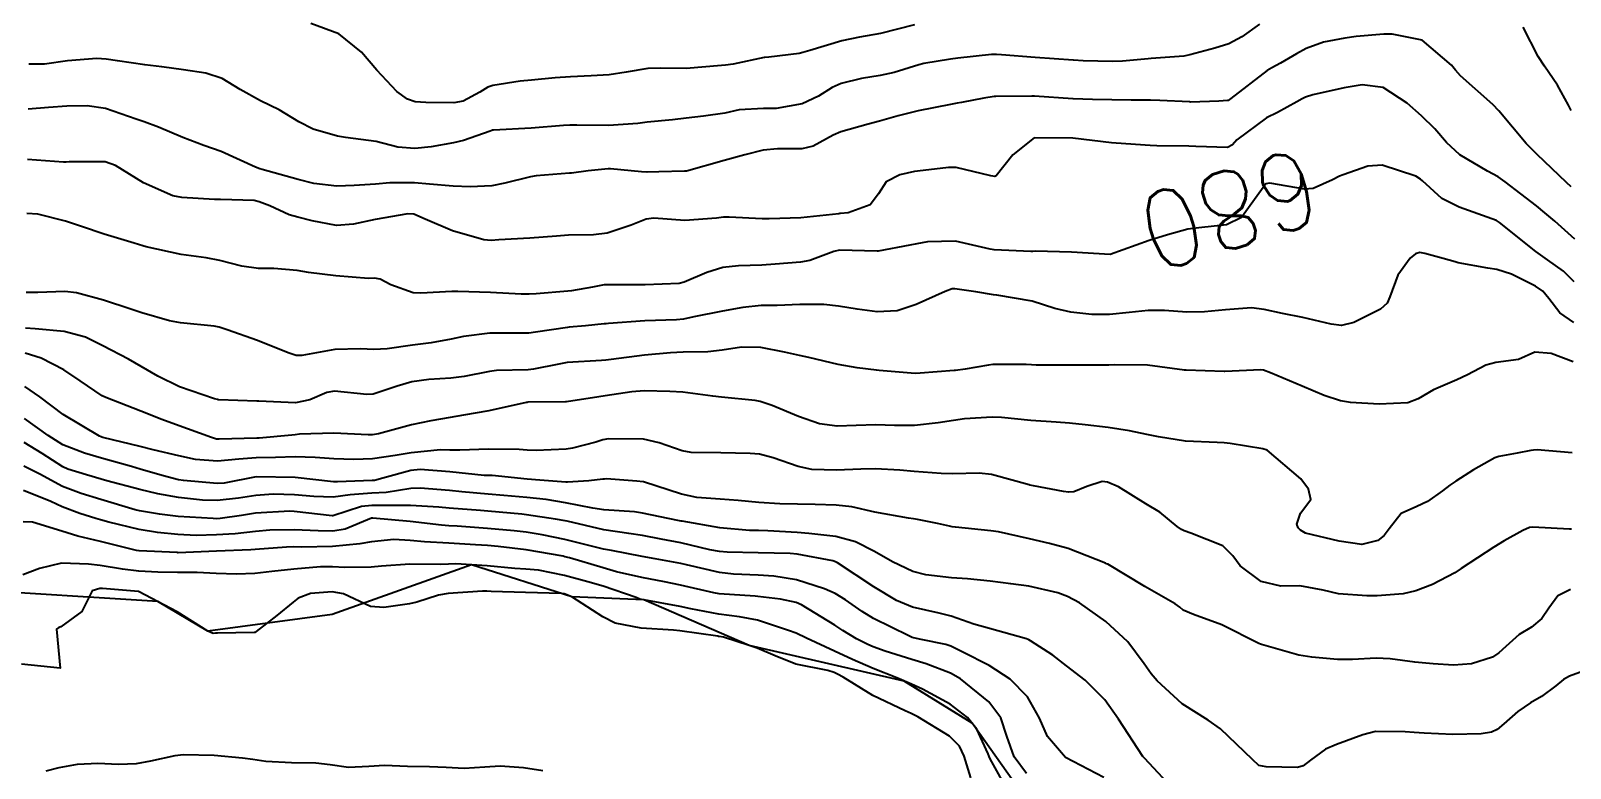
# Model space of a CAD drawing. Header units: metres. Extents: x 292545 to 299085, y 7450245 to 7463078.
# Drawn here: x 294825.5 to 294905.1, y 7462820.6 to 7462858.7 of the extents above; entities that cross this region are included whole.
import ezdxf
from ezdxf.enums import TextEntityAlignment as Align

# ---------------------------------------------------------------- set-up
doc = ezdxf.new("R2010")
doc.units = ezdxf.units.M
for name, color, linetype in [('Cotas', 45, 'Continuous'), ('Curvas de Nivel 1m', 11, 'Continuous'), ('Curvas de Nivel 5m', 15, 'Continuous'), ('Hidrografia', 140, 'Continuous')]:
    doc.layers.add(name, color=color, linetype=linetype)
doc.styles.add('Style-STANDARD', font='STANDARD.shx')

msp = doc.modelspace()

# ---------------------------------------------------------------- linework, layer by layer
at = {"layer": 'Curvas de Nivel 1m', "flags": 128}
for points, elevation in [([(294905.103, 7462850.645), (294904.86, 7462850.867), (294903.344, 7462852.324), (294902.777, 7462852.896), (294901.37, 7462854.578), (294901.052, 7462854.913), (294899.388, 7462856.394), (294899.131, 7462856.675), (294898.917, 7462856.937), (294897.412, 7462858.222), (294895.845, 7462858.547), (294895.416, 7462858.538), (294893.991, 7462858.417), (294893.413, 7462858.329), (294892.301, 7462858.126), (294891.404, 7462857.798), (294890.916, 7462857.52), (294890.081, 7462857.043), (294889.631, 7462856.807), (294889.389, 7462856.653), (294887.512, 7462855.215), (294887.373, 7462855.112), (294887.347, 7462855.106), (294886.901, 7462855.085), (294885.44, 7462855.031), (294885.372, 7462855.034), (294883.845, 7462855.115), (294883.373, 7462855.134), (294882.373, 7462855.135), (294881.373, 7462855.14), (294880.373, 7462855.16), (294879.373, 7462855.19), (294879.352, 7462855.191), (294877.375, 7462855.33), (294877.23, 7462855.337), (294875.375, 7462855.326), (294875.278, 7462855.317), (294874.757, 7462855.226), (294873.595, 7462855.014), (294873.37, 7462854.97), (294873.025, 7462854.901), (294871.366, 7462854.584), (294870.317, 7462854.327), (294869.36, 7462854.048), (294868.768, 7462853.887), (294867.355, 7462853.5), (294866.971, 7462853.316), (294865.928, 7462852.748), (294865.342, 7462852.622), (294864.088, 7462852.606), (294863.345, 7462852.538), (294862.4, 7462852.311), (294861.339, 7462852.007), (294859.393, 7462851.468), (294859.333, 7462851.461), (294859.286, 7462851.458), (294857.952, 7462851.424), (294857.355, 7462851.408), (294857.333, 7462851.41), (294857.068, 7462851.434), (294855.463, 7462851.586), (294855.334, 7462851.581), (294854.296, 7462851.47), (294853.445, 7462851.365), (294853.331, 7462851.353), (294851.612, 7462851.214), (294851.328, 7462851.169), (294849.999, 7462850.843), (294849.32, 7462850.7), (294848.214, 7462850.646), (294847.32, 7462850.684), (294846.103, 7462850.78), (294845.322, 7462850.856), (294844.058, 7462850.853), (294843.321, 7462850.791), (294842.218, 7462850.712), (294841.319, 7462850.683), (294840.129, 7462850.824), (294839.324, 7462851.023), (294837.45, 7462851.55), (294837.332, 7462851.583), (294837.104, 7462851.672), (294835.341, 7462852.469), (294834.433, 7462852.793), (294833.348, 7462853.199), (294832.105, 7462853.732), (294831.356, 7462854.007), (294830.947, 7462854.154), (294829.362, 7462854.69), (294828.42, 7462854.831), (294827.368, 7462854.814), (294826.42, 7462854.746), (294825.366, 7462854.661)], 682), ([(294889, 7462859.056), (294888.082, 7462858.401), (294887.407, 7462858.047), (294886.684, 7462857.807), (294885.398, 7462857.463), (294885.092, 7462857.409), (294883.395, 7462857.276), (294883.248, 7462857.269), (294881.925, 7462857.142), (294881.393, 7462857.119), (294879.893, 7462857.165), (294879.393, 7462857.189), (294879.372, 7462857.191), (294877.404, 7462857.334), (294875.661, 7462857.472), (294875.406, 7462857.491), (294875.14, 7462857.489), (294873.404, 7462857.302), (294873.028, 7462857.246), (294871.65, 7462857.016), (294871.398, 7462856.954), (294870.121, 7462856.553), (294869.39, 7462856.397), (294868.432, 7462856.255), (294867.383, 7462855.994), (294866.914, 7462855.783), (294866.203, 7462855.328), (294865.369, 7462854.932), (294864.019, 7462854.701), (294863.366, 7462854.703), (294862.115, 7462854.623), (294861.364, 7462854.454), (294860.267, 7462854.302), (294859.361, 7462854.194), (294858.662, 7462854.115), (294857.358, 7462853.986), (294856.875, 7462853.918), (294855.357, 7462853.813), (294853.719, 7462853.837), (294853.356, 7462853.834), (294853.028, 7462853.812), (294851.355, 7462853.68), (294849.407, 7462853.583), (294849.353, 7462853.571), (294849.32, 7462853.563), (294849.234, 7462853.531), (294847.853, 7462853.04), (294847.347, 7462852.917), (294846.193, 7462852.712), (294845.343, 7462852.625), (294844.46, 7462852.699), (294843.347, 7462852.991), (294841.759, 7462853.206), (294841.349, 7462853.26), (294840.091, 7462853.633), (294839.357, 7462854.014), (294838.342, 7462854.635), (294837.367, 7462855.095), (294836.322, 7462855.681), (294835.381, 7462856.241), (294834.553, 7462856.53), (294833.388, 7462856.704), (294832.275, 7462856.846), (294831.391, 7462856.962), (294829.986, 7462857.162), (294829.395, 7462857.255), (294828.911, 7462857.28), (294827.397, 7462857.155), (294826.202, 7462856.995), (294825.395, 7462856.982)], 683), ([(294871.17, 7462859.014), (294869.416, 7462858.577), (294868.331, 7462858.384), (294867.412, 7462858.199), (294865.765, 7462857.693), (294865.405, 7462857.583), (294865.201, 7462857.546), (294863.639, 7462857.358), (294863.428, 7462857.334), (294863.402, 7462857.327), (294861.791, 7462856.982), (294861.396, 7462856.939), (294859.979, 7462856.816), (294859.393, 7462856.757), (294858.032, 7462856.784), (294857.393, 7462856.765), (294856.261, 7462856.571), (294855.388, 7462856.433), (294854.464, 7462856.387), (294853.386, 7462856.342), (294852.597, 7462856.276), (294851.383, 7462856.17), (294850.788, 7462856.103), (294849.378, 7462855.886), (294849.112, 7462855.797), (294848.699, 7462855.537), (294847.838, 7462855.076), (294847.367, 7462854.988), (294845.919, 7462855.013), (294845.368, 7462855.035), (294844.966, 7462855.174), (294844.413, 7462855.584), (294843.389, 7462856.671), (294842.591, 7462857.608), (294841.412, 7462858.551), (294839.97, 7462859.082)], 684), ([(294905.1, 7462854.594), (294904.974, 7462854.866), (294904.406, 7462855.897), (294903.724, 7462856.885), (294903.4, 7462857.392), (294902.616, 7462858.898)], 683), ([(294905.289, 7462847.951), (294904.26, 7462848.876), (294903.736, 7462849.313), (294903.311, 7462849.662), (294901.689, 7462850.906), (294901.327, 7462851.16), (294900.788, 7462851.458), (294899.343, 7462852.299), (294898.659, 7462852.94), (294898.062, 7462853.652), (294897.367, 7462854.326), (294896.63, 7462854.967), (294895.381, 7462855.791), (294894.309, 7462855.923), (294893.38, 7462855.758), (294891.753, 7462855.401), (294891.375, 7462855.284), (294891.201, 7462855.206), (294890.927, 7462855.034), (294889.929, 7462854.483), (294889.365, 7462854.212), (294887.823, 7462853.073), (294887.597, 7462852.828), (294887.347, 7462852.689), (294885.708, 7462852.736), (294885.348, 7462852.751), (294883.694, 7462852.77), (294883.348, 7462852.782), (294881.591, 7462852.905), (294881.35, 7462852.925), (294879.353, 7462853.17), (294877.353, 7462853.19), (294876.244, 7462852.302), (294875.39, 7462851.219), (294875.323, 7462851.18), (294875.108, 7462851.222), (294873.329, 7462851.656), (294872.927, 7462851.648), (294871.326, 7462851.461), (294871.16, 7462851.437), (294870.407, 7462851.279), (294869.701, 7462850.904), (294869.313, 7462850.293), (294868.875, 7462849.727), (294867.742, 7462849.306), (294867.341, 7462849.271), (294867.303, 7462849.269), (294867.251, 7462849.259), (294865.3, 7462849.054), (294863.657, 7462848.999), (294863.299, 7462849.005), (294861.591, 7462849.087), (294861.3, 7462849.076), (294860.943, 7462849.029), (294859.298, 7462848.911), (294857.7, 7462849.025), (294857.298, 7462848.982), (294856.528, 7462848.674), (294855.291, 7462848.253), (294854.582, 7462848.175), (294853.29, 7462848.159), (294852.673, 7462848.102), (294851.288, 7462847.99), (294849.684, 7462847.921), (294849.286, 7462847.886), (294848.91, 7462847.911), (294847.291, 7462848.372), (294845.875, 7462848.986), (294845.3, 7462849.245), (294844.989, 7462849.264), (294843.297, 7462848.962), (294842.177, 7462848.728), (294841.293, 7462848.651), (294840.042, 7462848.886), (294839.297, 7462849.078), (294838.856, 7462849.204), (294837.849, 7462849.662), (294837.306, 7462849.884), (294837.038, 7462849.941), (294835.308, 7462849.996), (294834.999, 7462850.003), (294833.309, 7462850.095), (294832.844, 7462850.191), (294831.32, 7462850.85), (294829.868, 7462851.755), (294829.335, 7462851.947), (294827.482, 7462851.935), (294827.334, 7462851.926), (294827.195, 7462851.931), (294825.336, 7462852.069)], 681), ([(294905.241, 7462843.639), (294904.516, 7462844.142), (294903.949, 7462844.88), (294903.633, 7462845.261), (294903.259, 7462845.523), (294902.027, 7462846.141), (294901.268, 7462846.375), (294900.799, 7462846.448), (294899.271, 7462846.73), (294899.11, 7462846.771), (294898.494, 7462846.942), (294897.543, 7462847.213), (294897.286, 7462847.255), (294897.056, 7462847.191), (294896.788, 7462846.965), (294896.15, 7462846.091), (294895.739, 7462844.975), (294895.591, 7462844.635), (294895.246, 7462844.324), (294893.879, 7462843.64), (294893.238, 7462843.481), (294892.705, 7462843.549), (294891.242, 7462843.906), (294890.184, 7462844.1), (294889.246, 7462844.314), (294888.578, 7462844.392), (294887.245, 7462844.292), (294886.15, 7462844.184), (294885.244, 7462844.178), (294884.096, 7462844.26), (294883.244, 7462844.269), (294882.268, 7462844.159), (294881.242, 7462844.051), (294880.341, 7462844.06), (294879.243, 7462844.172), (294878.427, 7462844.364), (294877.248, 7462844.745), (294875.422, 7462845.047), (294875.251, 7462845.069), (294874.33, 7462845.229), (294873.255, 7462845.387), (294873.12, 7462845.377), (294872.756, 7462845.247), (294871.246, 7462844.568), (294870.279, 7462844.243), (294869.242, 7462844.192), (294868.209, 7462844.335), (294867.245, 7462844.484), (294866.487, 7462844.563), (294865.245, 7462844.568), (294864.071, 7462844.526), (294863.244, 7462844.516), (294862.289, 7462844.42), (294861.241, 7462844.22), (294859.765, 7462843.929), (294859.237, 7462843.818), (294858.868, 7462843.783), (294857.236, 7462843.727), (294855.362, 7462843.586), (294855.234, 7462843.575), (294855.129, 7462843.566), (294854.159, 7462843.471), (294853.315, 7462843.396), (294853.232, 7462843.384), (294851.583, 7462843.143), (294851.229, 7462843.098), (294850.812, 7462843.09), (294849.229, 7462843.096), (294847.853, 7462842.918), (294847.225, 7462842.776), (294846.198, 7462842.585), (294845.222, 7462842.465), (294843.912, 7462842.282), (294843.219, 7462842.243), (294842.54, 7462842.286), (294841.219, 7462842.249), (294839.505, 7462841.935), (294839.216, 7462841.931), (294838.794, 7462842.077), (294837.223, 7462842.703), (294835.644, 7462843.271), (294835.23, 7462843.405), (294834.983, 7462843.446), (294833.232, 7462843.616), (294832.667, 7462843.726), (294831.239, 7462844.134), (294830.664, 7462844.324), (294829.248, 7462844.793), (294827.861, 7462845.174), (294827.255, 7462845.248), (294825.867, 7462845.19), (294825.254, 7462845.184)], 679), ([(294905.214, 7462841.602), (294904.063, 7462842.035), (294903.221, 7462842.11), (294902.382, 7462841.732), (294901.213, 7462841.577), (294900.697, 7462841.431), (294899.747, 7462840.932), (294899.2, 7462840.683), (294897.981, 7462840.166), (294897.19, 7462839.693), (294896.665, 7462839.489), (294895.187, 7462839.416), (294893.702, 7462839.516), (294893.189, 7462839.592), (294892.338, 7462839.872), (294891.196, 7462840.359), (294889.57, 7462841.046), (294889.205, 7462841.18), (294889.06, 7462841.198), (294887.203, 7462841.112), (294887.171, 7462841.113), (294885.204, 7462841.172), (294885.124, 7462841.181), (294883.208, 7462841.437), (294881.523, 7462841.453), (294881.216, 7462841.433), (294880.939, 7462841.43), (294879.216, 7462841.443), (294877.449, 7462841.43), (294877.215, 7462841.446), (294876.941, 7462841.477), (294875.215, 7462841.468), (294874.993, 7462841.444), (294873.781, 7462841.234), (294873.282, 7462841.169), (294873.212, 7462841.164), (294871.458, 7462841.017), (294871.209, 7462841.014), (294869.339, 7462841.161), (294869.211, 7462841.173), (294868.213, 7462841.3), (294867.215, 7462841.477), (294865.715, 7462841.83), (294865.219, 7462841.938), (294864.458, 7462842.11), (294863.223, 7462842.356), (294862.222, 7462842.374), (294861.221, 7462842.218), (294860.488, 7462842.129), (294859.22, 7462842.1), (294858.557, 7462842.079), (294857.218, 7462841.955), (294855.495, 7462841.735), (294855.215, 7462841.703), (294854.993, 7462841.684), (294853.214, 7462841.568), (294853.137, 7462841.557), (294852.784, 7462841.484), (294851.484, 7462841.222), (294851.208, 7462841.198), (294849.571, 7462841.161), (294849.207, 7462841.115), (294847.9, 7462840.845), (294847.201, 7462840.763), (294846.065, 7462840.697), (294845.198, 7462840.575), (294844.426, 7462840.35), (294843.188, 7462839.942), (294842.872, 7462839.919), (294841.19, 7462840.089), (294840.791, 7462840.024), (294839.916, 7462839.639), (294839.181, 7462839.496), (294837.28, 7462839.571), (294837.182, 7462839.578), (294835.223, 7462839.649), (294835.183, 7462839.652), (294835.15, 7462839.658), (294835, 7462839.693), (294833.192, 7462840.32), (294832.065, 7462840.866), (294831.209, 7462841.372), (294830.543, 7462841.747), (294829.22, 7462842.443), (294828.328, 7462842.877), (294827.227, 7462843.176), (294825.722, 7462843.311), (294825.228, 7462843.355)], 678), ([(294905.163, 7462836.913), (294903.343, 7462837.065), (294903.165, 7462837.053), (294903.025, 7462837.031), (294902.321, 7462836.898), (294901.358, 7462836.71), (294901.159, 7462836.642), (294900.053, 7462836.023), (294899.141, 7462835.45), (294898.837, 7462835.244), (294898.451, 7462834.947), (294897.684, 7462834.397), (294897.125, 7462834.139), (294896.324, 7462833.765), (294895.699, 7462832.974), (294895.448, 7462832.638), (294895.107, 7462832.371), (294894.291, 7462832.178), (294893.106, 7462832.345), (294891.383, 7462832.754), (294891.112, 7462832.919), (294890.998, 7462833.031), (294890.925, 7462833.222), (294891.12, 7462833.786), (294891.651, 7462834.502), (294891.537, 7462835.026), (294891.141, 7462835.563), (294889.399, 7462837.048), (294889.164, 7462837.119), (294887.475, 7462837.385), (294887.166, 7462837.427), (294886.808, 7462837.442), (294885.167, 7462837.505), (294883.776, 7462837.728), (294883.17, 7462837.857), (294882.273, 7462838.037), (294881.174, 7462838.221), (294879.987, 7462838.35), (294879.176, 7462838.439), (294878.491, 7462838.495), (294877.177, 7462838.57), (294875.665, 7462838.728), (294875.178, 7462838.752), (294873.755, 7462838.656), (294873.176, 7462838.582), (294872.388, 7462838.465), (294871.173, 7462838.32), (294870.136, 7462838.317), (294869.174, 7462838.358), (294868.148, 7462838.326), (294867.173, 7462838.283), (294866.258, 7462838.408), (294865.177, 7462838.791), (294863.813, 7462839.354), (294863.186, 7462839.566), (294862.939, 7462839.611), (294861.189, 7462839.787), (294860.744, 7462839.84), (294859.192, 7462840.038), (294858.531, 7462840.079), (294857.193, 7462840.107), (294856.568, 7462840.064), (294855.189, 7462839.848), (294854.854, 7462839.797), (294853.184, 7462839.54), (294853.13, 7462839.535), (294851.183, 7462839.518), (294851.167, 7462839.516), (294851.094, 7462839.501), (294849.178, 7462839.083), (294847.869, 7462838.851), (294847.175, 7462838.738), (294846.166, 7462838.567), (294845.171, 7462838.358), (294843.466, 7462837.896), (294843.165, 7462837.837), (294842.938, 7462837.829), (294841.166, 7462837.93), (294839.388, 7462837.869), (294839.165, 7462837.843), (294838.992, 7462837.824), (294837.296, 7462837.669), (294837.173, 7462837.66), (294835.239, 7462837.612), (294835.162, 7462837.609), (294835.088, 7462837.617), (294834.831, 7462837.695), (294833.601, 7462838.147), (294833.169, 7462838.302), (294832.268, 7462838.638), (294831.183, 7462839.053), (294829.376, 7462839.758), (294829.194, 7462839.855), (294828.047, 7462840.623), (294827.207, 7462841.188), (294826.028, 7462841.802), (294825.215, 7462842.051)], 677), ([(294905.114, 7462832.955), (294905.017, 7462832.967), (294903.115, 7462833.074), (294902.953, 7462833.053), (294902.601, 7462832.895), (294901.647, 7462832.363), (294901.1, 7462832.035), (294899.418, 7462830.935), (294899.09, 7462830.715), (294897.933, 7462830.098), (294897.075, 7462829.781), (294896.423, 7462829.616), (294895.071, 7462829.522), (294894.536, 7462829.523), (294893.072, 7462829.616), (294892.285, 7462829.808), (294891.078, 7462830.032), (294890.105, 7462830.012), (294889.081, 7462830.261), (294887.995, 7462831.066), (294887.62, 7462831.594), (294887.103, 7462832.098), (294885.452, 7462832.754), (294885.111, 7462832.878), (294884.961, 7462832.952), (294884.75, 7462833.105), (294883.84, 7462833.839), (294883.124, 7462834.271), (294881.711, 7462835.144), (294881.137, 7462835.394), (294880.871, 7462835.418), (294880.077, 7462835.161), (294879.406, 7462834.891), (294879.13, 7462834.868), (294878.863, 7462834.906), (294877.325, 7462835.197), (294877.133, 7462835.237), (294877.087, 7462835.248), (294875.141, 7462835.789), (294874.516, 7462835.852), (294873.142, 7462835.828), (294872.552, 7462835.839), (294871.143, 7462835.946), (294870.405, 7462836.016), (294869.145, 7462836.074), (294868.387, 7462836.055), (294867.143, 7462836.015), (294865.871, 7462836.051), (294865.152, 7462836.2), (294863.862, 7462836.647), (294863.158, 7462836.832), (294862.669, 7462836.878), (294861.158, 7462836.905), (294859.633, 7462836.93), (294859.159, 7462837.005), (294857.968, 7462837.422), (294857.165, 7462837.614), (294855.332, 7462837.625), (294855.164, 7462837.602), (294855.053, 7462837.572), (294854.692, 7462837.465), (294853.49, 7462837.147), (294853.159, 7462837.1), (294851.623, 7462837.031), (294851.158, 7462837.049), (294850.737, 7462837.084), (294849.159, 7462837.105), (294847.665, 7462837.038), (294847.158, 7462837.053), (294846.671, 7462837.07), (294845.156, 7462836.915), (294844.334, 7462836.762), (294843.153, 7462836.599), (294842.191, 7462836.571), (294841.153, 7462836.603), (294840.19, 7462836.671), (294839.153, 7462836.693), (294838.148, 7462836.665), (294837.153, 7462836.652), (294836.245, 7462836.586), (294835.151, 7462836.477), (294834.008, 7462836.564), (294833.153, 7462836.75), (294831.82, 7462837.07), (294831.158, 7462837.232), (294829.218, 7462837.704), (294829.163, 7462837.718), (294829.13, 7462837.728), (294829.042, 7462837.762), (294827.179, 7462838.889), (294825.96, 7462839.802), (294825.198, 7462840.342)], 676), ([(294906.108, 7462825.772), (294905.02, 7462825.367), (294904.701, 7462825.19), (294904.307, 7462824.877), (294903.57, 7462824.322), (294903.004, 7462823.997), (294902.352, 7462823.544), (294901.62, 7462822.904), (294901.282, 7462822.615), (294900.989, 7462822.469), (294900.458, 7462822.388), (294898.987, 7462822.355), (294897.515, 7462822.427), (294896.988, 7462822.46), (294896.517, 7462822.496), (294894.988, 7462822.504), (294894.338, 7462822.342), (294892.981, 7462821.831), (294892.401, 7462821.594), (294891.637, 7462821.023), (294891.26, 7462820.735), (294890.967, 7462820.655), (294889.335, 7462820.687), (294888.968, 7462820.752), (294888.635, 7462821.063), (294886.989, 7462822.654), (294886.338, 7462823.087), (294885.005, 7462823.937), (294883.707, 7462825.12), (294883.391, 7462825.489), (294883.032, 7462826.008), (294882.191, 7462827.139), (294881.053, 7462828.198), (294879.695, 7462829.164), (294879.068, 7462829.493), (294878.568, 7462829.68), (294877.075, 7462830.024), (294876.149, 7462830.137), (294875.079, 7462830.276), (294873.908, 7462830.405), (294873.081, 7462830.456), (294871.746, 7462830.597), (294871.086, 7462830.779), (294870.029, 7462831.281), (294869.098, 7462831.811), (294868.114, 7462832.315), (294867.106, 7462832.59), (294865.699, 7462832.742), (294865.107, 7462832.791), (294863.586, 7462832.877), (294863.108, 7462832.888), (294862.645, 7462832.903), (294861.109, 7462833.036), (294859.153, 7462833.369), (294859.113, 7462833.377), (294858.936, 7462833.412), (294857.118, 7462833.797), (294856.696, 7462833.86), (294855.12, 7462833.962), (294854.544, 7462834.044), (294853.126, 7462834.33), (294852.13, 7462834.488), (294851.129, 7462834.597), (294849.942, 7462834.707), (294849.132, 7462834.775), (294847.78, 7462834.897), (294847.134, 7462834.953), (294845.622, 7462835.086), (294845.135, 7462835.066), (294843.859, 7462834.866), (294843.131, 7462834.822), (294842, 7462834.741), (294841.128, 7462834.624), (294840.12, 7462834.643), (294839.129, 7462834.737), (294838.027, 7462834.764), (294837.128, 7462834.695), (294836.241, 7462834.564), (294835.124, 7462834.444), (294834.368, 7462834.458), (294833.126, 7462834.595), (294832.068, 7462834.791), (294831.132, 7462835.01), (294829.431, 7462835.465), (294829.14, 7462835.548), (294828.383, 7462835.771), (294827.417, 7462836.057), (294827.147, 7462836.181), (294826.081, 7462836.873), (294825.159, 7462837.449)], 674), ([(294884.943, 7462819.1), (294883.053, 7462821.129), (294883.016, 7462821.172), (294882.974, 7462821.22), (294881.709, 7462823.143), (294881.008, 7462824.147), (294879.981, 7462825.16), (294879.03, 7462825.906), (294878.312, 7462826.458), (294877.159, 7462827.198), (294877.085, 7462827.241), (294877.043, 7462827.258), (294876.955, 7462827.289), (294875.049, 7462827.829), (294874.227, 7462828.053), (294873.055, 7462828.46), (294872.437, 7462828.63), (294871.06, 7462828.933), (294870.231, 7462829.278), (294869.073, 7462829.984), (294867.183, 7462831.227), (294867.092, 7462831.277), (294866.953, 7462831.321), (294865.096, 7462831.665), (294864.74, 7462831.701), (294863.097, 7462831.733), (294861.488, 7462831.775), (294861.097, 7462831.806), (294860.589, 7462831.904), (294859.101, 7462832.253), (294858.069, 7462832.454), (294857.105, 7462832.629), (294856.401, 7462832.736), (294855.108, 7462832.935), (294853.211, 7462833.38), (294853.112, 7462833.402), (294852.622, 7462833.485), (294851.116, 7462833.707), (294850.883, 7462833.736), (294849.118, 7462833.886), (294848.731, 7462833.922), (294847.12, 7462834.048), (294846.578, 7462834.101), (294845.122, 7462834.189), (294844.525, 7462834.183), (294843.122, 7462834.188), (294842.591, 7462834.135), (294841.113, 7462833.654), (294841.082, 7462833.652), (294839.116, 7462833.884), (294838.881, 7462833.888), (294837.115, 7462833.784), (294837.012, 7462833.773), (294836.383, 7462833.677), (294835.278, 7462833.521), (294835.111, 7462833.506), (294834.925, 7462833.507), (294833.112, 7462833.615), (294832.146, 7462833.73), (294831.115, 7462833.91), (294830.893, 7462833.966), (294829.124, 7462834.498), (294828.104, 7462834.8), (294827.134, 7462835.17), (294825.968, 7462835.802), (294825.147, 7462836.219)], 673), ([(294880.958, 7462820.138), (294878.973, 7462821.17), (294878.043, 7462822.243), (294877.632, 7462823.19), (294877.009, 7462824.298), (294876.105, 7462825.209), (294875.03, 7462825.915), (294873.668, 7462826.603), (294873.04, 7462826.915), (294872.794, 7462826.997), (294871.515, 7462827.263), (294871.12, 7462827.345), (294871.044, 7462827.37), (294870.873, 7462827.444), (294869.053, 7462828.344), (294868.46, 7462828.702), (294867.599, 7462829.312), (294867.068, 7462829.634), (294866.517, 7462829.88), (294865.078, 7462830.351), (294863.901, 7462830.532), (294863.081, 7462830.583), (294861.817, 7462830.644), (294861.083, 7462830.731), (294859.378, 7462831.118), (294859.089, 7462831.182), (294857.76, 7462831.423), (294857.094, 7462831.548), (294855.504, 7462831.861), (294855.098, 7462831.936), (294854.482, 7462832.084), (294853.102, 7462832.435), (294851.921, 7462832.675), (294851.106, 7462832.808), (294850.481, 7462832.883), (294849.108, 7462832.997), (294847.539, 7462833.115), (294847.109, 7462833.14), (294846.726, 7462833.172), (294845.111, 7462833.355), (294843.171, 7462833.54), (294843.112, 7462833.533), (294841.754, 7462832.966), (294841.105, 7462832.856), (294840.342, 7462832.869), (294839.106, 7462832.928), (294837.857, 7462832.911), (294837.105, 7462832.839), (294836.055, 7462832.729), (294835.103, 7462832.668), (294834.04, 7462832.643), (294833.103, 7462832.69), (294832.039, 7462832.795), (294831.105, 7462832.94), (294829.535, 7462833.329), (294829.11, 7462833.439), (294828.855, 7462833.508), (294828.03, 7462833.776), (294827.118, 7462834.125), (294826.53, 7462834.388), (294825.13, 7462834.962)], 672), ([(294876.96, 7462820.345), (294876.312, 7462821.207), (294875.934, 7462822.26), (294875.629, 7462823.214), (294875.005, 7462824.043), (294873.545, 7462825.235), (294873.026, 7462825.529), (294871.778, 7462826.007), (294871.033, 7462826.231), (294869.66, 7462826.661), (294869.039, 7462826.886), (294868.756, 7462827.01), (294868.178, 7462827.303), (294867.467, 7462827.734), (294867.05, 7462828.007), (294865.336, 7462829.061), (294865.061, 7462829.18), (294864.236, 7462829.348), (294863.065, 7462829.49), (294862.93, 7462829.497), (294861.066, 7462829.622), (294860.793, 7462829.667), (294859.073, 7462830.077), (294858.25, 7462830.243), (294857.078, 7462830.461), (294855.766, 7462830.767), (294855.085, 7462830.959), (294853.336, 7462831.478), (294853.094, 7462831.542), (294853.012, 7462831.562), (294851.097, 7462831.9), (294849.65, 7462832.073), (294849.099, 7462832.118), (294848.474, 7462832.161), (294847.1, 7462832.232), (294845.845, 7462832.313), (294845.101, 7462832.386), (294844.259, 7462832.431), (294843.1, 7462832.308), (294842.505, 7462832.2), (294841.097, 7462832.071), (294839.492, 7462832.039), (294839.097, 7462832.047), (294838.713, 7462832.038), (294837.095, 7462831.915), (294836.868, 7462831.9), (294835.094, 7462831.832), (294833.123, 7462831.749), (294833.093, 7462831.749), (294833.062, 7462831.752), (294831.094, 7462831.848), (294830.968, 7462831.867), (294829.099, 7462832.327), (294827.925, 7462832.602), (294827.104, 7462832.858), (294825.59, 7462833.323), (294825.108, 7462833.345)], 671), ([(294874.074, 7462820.115), (294873.742, 7462821.238), (294873.491, 7462821.755), (294872.983, 7462822.267), (294871.349, 7462823.266), (294870.996, 7462823.448), (294870.693, 7462823.578), (294869.009, 7462824.373), (294867.477, 7462825.313), (294867.184, 7462825.477), (294867.025, 7462825.554), (294866.695, 7462825.654), (294865.029, 7462825.993), (294863.965, 7462826.419), (294863.038, 7462826.82), (294862.618, 7462826.945), (294861.295, 7462827.386), (294861.073, 7462827.419), (294861.043, 7462827.423), (294861.005, 7462827.429), (294859.046, 7462827.708), (294858.718, 7462827.741), (294857.047, 7462827.844), (294855.702, 7462828.102), (294855.053, 7462828.431), (294853.458, 7462829.476), (294853.065, 7462829.618), (294852.903, 7462829.644), (294851.066, 7462829.684), (294849.289, 7462829.741), (294849.075, 7462829.753), (294848.847, 7462829.76), (294847.074, 7462829.644), (294846.564, 7462829.558), (294845.454, 7462829.188), (294845.066, 7462829.098), (294843.743, 7462828.913), (294843.063, 7462828.967), (294841.664, 7462829.614), (294841.074, 7462829.721), (294839.948, 7462829.637), (294839.317, 7462829.398), (294839.066, 7462829.196), (294838.212, 7462828.501), (294837.138, 7462827.669), (294837.081, 7462827.631), (294837.042, 7462827.624), (294835.141, 7462827.59), (294835.042, 7462827.584), (294834.93, 7462827.58), (294834.644, 7462827.696), (294833.058, 7462828.695), (294831.073, 7462829.74), (294829.203, 7462829.897), (294829.074, 7462829.899), (294828.679, 7462829.774), (294828.131, 7462828.705), (294827.045, 7462827.918), (294826.955, 7462827.88), (294826.832, 7462827.792), (294827.023, 7462825.79), (294825.025, 7462825.994)], 669), ([(294826.285, 7462820.472), (294826.961, 7462820.647), (294827.92, 7462820.824), (294828.964, 7462820.869), (294830.033, 7462820.823), (294830.964, 7462820.859), (294831.706, 7462820.992), (294832.968, 7462821.268), (294833.372, 7462821.313), (294834.969, 7462821.279), (294836.446, 7462821.157), (294836.967, 7462821.079), (294837.654, 7462820.975), (294838.965, 7462820.904), (294840.233, 7462820.899), (294840.965, 7462820.801), (294841.91, 7462820.664), (294842.964, 7462820.72), (294843.784, 7462820.772), (294844.964, 7462820.722), (294846.097, 7462820.696), (294846.964, 7462820.667), (294847.89, 7462820.614), (294848.964, 7462820.684), (294849.754, 7462820.734), (294850.964, 7462820.65), (294851.962, 7462820.494)], 669)]:
    msp.add_lwpolyline(points, dxfattribs=dict(at, elevation=elevation))
at = {"layer": 'Curvas de Nivel 5m', "flags": 128}
for points, elevation in [([(294905.262, 7462845.751), (294904.701, 7462846.302), (294903.888, 7462846.881), (294903.279, 7462847.302), (294901.404, 7462848.807), (294901.302, 7462848.877), (294901.237, 7462848.911), (294899.31, 7462849.592), (294898.423, 7462850.052), (294897.426, 7462850.958), (294897.324, 7462851.052), (294897.081, 7462851.208), (294895.335, 7462851.772), (294894.603, 7462851.722), (294893.327, 7462851.276), (294893.139, 7462851.198), (294892.777, 7462851.015), (294891.772, 7462850.572), (294891.318, 7462850.525), (294889.53, 7462850.839), (294889.32, 7462850.804), (294888.07, 7462849.068), (294887.299, 7462848.696), (294885.858, 7462848.533), (294885.296, 7462848.455), (294884.238, 7462848.166), (294883.291, 7462847.881), (294881.283, 7462847.15), (294879.284, 7462847.275), (294877.418, 7462847.331), (294877.284, 7462847.313), (294877.18, 7462847.305), (294875.285, 7462847.391), (294875.072, 7462847.435), (294873.289, 7462847.844), (294871.841, 7462847.815), (294871.287, 7462847.712), (294870.924, 7462847.636), (294869.283, 7462847.334), (294869.243, 7462847.33), (294867.284, 7462847.371), (294866.993, 7462847.314), (294865.758, 7462846.851), (294865.274, 7462846.766), (294863.976, 7462846.649), (294863.272, 7462846.601), (294862.067, 7462846.576), (294861.269, 7462846.479), (294860.432, 7462846.226), (294859.258, 7462845.725), (294859.005, 7462845.664), (294857.255, 7462845.584), (294857.107, 7462845.58), (294855.255, 7462845.589), (294855.134, 7462845.582), (294854.535, 7462845.467), (294853.447, 7462845.282), (294853.251, 7462845.255), (294851.621, 7462845.124), (294851.249, 7462845.098), (294850.847, 7462845.104), (294849.25, 7462845.193), (294847.562, 7462845.243), (294847.258, 7462845.243), (294845.661, 7462845.162), (294845.257, 7462845.182), (294844.11, 7462845.587), (294843.557, 7462845.887), (294843.266, 7462845.926), (294842.946, 7462845.923), (294841.267, 7462846.053), (294839.845, 7462846.218), (294839.27, 7462846.331), (294838.052, 7462846.439), (294837.27, 7462846.426), (294836.404, 7462846.546), (294835.275, 7462846.852), (294834.56, 7462846.985), (294833.277, 7462847.157), (294831.469, 7462847.55), (294831.282, 7462847.603), (294830.843, 7462847.744), (294829.287, 7462848.212), (294828.112, 7462848.598), (294827.294, 7462848.877), (294825.867, 7462849.235), (294825.298, 7462849.269)], 680), ([(294905.073, 7462829.847), (294904.422, 7462829.524), (294903.944, 7462828.881), (294903.59, 7462828.352), (294903.053, 7462827.908), (294902.419, 7462827.526), (294901.732, 7462826.903), (294901.373, 7462826.572), (294901.035, 7462826.349), (294899.949, 7462826.006), (294899.028, 7462825.944), (294897.976, 7462826.003), (294897.03, 7462826.09), (294895.749, 7462826.256), (294895.033, 7462826.299), (294893.799, 7462826.231), (294893.031, 7462826.237), (294891.706, 7462826.35), (294891.034, 7462826.459), (294889.096, 7462827.005), (294889.042, 7462827.021), (294888.957, 7462827.061), (294887.052, 7462828.021), (294885.595, 7462828.557), (294885.06, 7462828.786), (294884.884, 7462828.926), (294884.635, 7462829.106), (294883.076, 7462829.994), (294881.151, 7462831.149), (294881.093, 7462831.18), (294881.042, 7462831.202), (294879.101, 7462831.96), (294878.149, 7462832.23), (294877.105, 7462832.456), (294875.506, 7462832.819), (294875.11, 7462832.884), (294873.282, 7462833.068), (294873.111, 7462833.092), (294872.985, 7462833.115), (294872.364, 7462833.251), (294871.316, 7462833.468), (294871.115, 7462833.5), (294870.857, 7462833.531), (294869.119, 7462833.85), (294867.937, 7462834.124), (294867.122, 7462834.208), (294866.028, 7462834.232), (294865.127, 7462834.26), (294864.202, 7462834.275), (294863.128, 7462834.343), (294862.053, 7462834.452), (294861.13, 7462834.52), (294859.926, 7462834.607), (294859.133, 7462834.775), (294857.167, 7462835.405), (294857.143, 7462835.413), (294856.821, 7462835.435), (294855.244, 7462835.559), (294855.144, 7462835.555), (294855.06, 7462835.545), (294854.337, 7462835.468), (294853.235, 7462835.386), (294853.142, 7462835.389), (294851.8, 7462835.493), (294851.143, 7462835.546), (294849.346, 7462835.728), (294849.145, 7462835.735), (294848.936, 7462835.741), (294847.147, 7462835.925), (294845.623, 7462836.048), (294845.147, 7462835.996), (294843.692, 7462835.595), (294843.255, 7462835.485), (294843.141, 7462835.473), (294841.347, 7462835.411), (294841.14, 7462835.413), (294839.153, 7462835.639), (294837.152, 7462835.661), (294835.486, 7462835.338), (294835.137, 7462835.317), (294833.384, 7462835.471), (294833.14, 7462835.511), (294832.287, 7462835.729), (294831.146, 7462836.066), (294830.699, 7462836.193), (294829.152, 7462836.632), (294828.272, 7462836.891), (294827.158, 7462837.319), (294826.393, 7462837.798), (294825.176, 7462838.681)], 675), ([(294876.137, 7462819.208), (294875.086, 7462821.104), (294875.029, 7462821.219), (294874.974, 7462821.353), (294874.39, 7462822.632), (294873.904, 7462823.236), (294873.003, 7462823.917), (294871.583, 7462824.695), (294871.018, 7462824.958), (294870.249, 7462825.278), (294869.028, 7462825.761), (294867.963, 7462826.237), (294867.036, 7462826.668), (294865.587, 7462827.335), (294865.045, 7462827.582), (294864.655, 7462827.736), (294863.052, 7462828.265), (294862.119, 7462828.439), (294861.055, 7462828.571), (294859.612, 7462828.849), (294859.058, 7462828.962), (294857.182, 7462829.308), (294857.062, 7462829.327), (294856.978, 7462829.347), (294856.778, 7462829.434), (294855.071, 7462830.013), (294854.292, 7462830.251), (294853.079, 7462830.569), (294851.733, 7462830.844), (294851.084, 7462830.904), (294850.514, 7462830.936), (294849.088, 7462831.065), (294847.471, 7462831.164), (294847.089, 7462831.149), (294846.662, 7462831.13), (294845.089, 7462831.151), (294843.626, 7462831.057), (294843.087, 7462831.001), (294841.725, 7462830.975), (294841.087, 7462831.017), (294840.477, 7462831.019), (294839.085, 7462830.903), (294837.962, 7462830.784), (294837.083, 7462830.68), (294836.131, 7462830.631), (294835.083, 7462830.671), (294834.102, 7462830.724), (294833.083, 7462830.732), (294832.067, 7462830.746), (294831.083, 7462830.797), (294830.237, 7462830.905), (294829.086, 7462831.09), (294828.476, 7462831.158), (294827.087, 7462831.211), (294825.953, 7462830.932), (294825.081, 7462830.601)], 670)]:
    msp.add_lwpolyline(points, dxfattribs=dict(at, elevation=elevation))
at = {"layer": 'Hidrografia'}
msp.add_lwpolyline([(294880.174, 7462814.428), (294874.147, 7462822.934), (294870.634, 7462825.118), (294862.618, 7462826.945), (294857.182, 7462829.308), (294853.458, 7462829.476), (294848.28, 7462831.115), (294841.078, 7462828.55), (294834.644, 7462827.696), (294832.065, 7462829.218), (294822.136, 7462829.849), (294818.89, 7462826.09), (294810.838, 7462825.196), (294802.648, 7462824.44), (294795.809, 7462821.735), (294788.114, 7462818.703)], dxfattribs=at)

# ---------------------------------------------------------------- texts
at = {"layer": 'Cotas', "style": 'Style-STANDARD'}
msp.add_text('680', height=4, rotation=197.24303, dxfattribs=at).set_placement((294887.464, 7462849.474, 680), align=Align.MIDDLE_CENTER)

doc.saveas('drawing.dxf')
